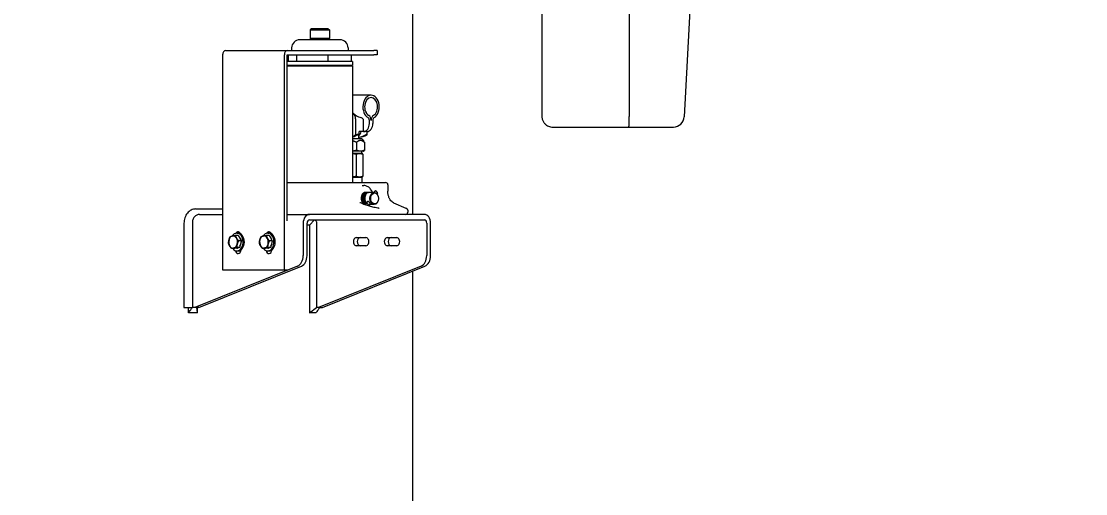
# Model space of a CAD drawing. Header units: inches. Extents: x 20 to 536, y 8 to 344.
# Drawn here: x 401.23 to 449.98, y 92.93 to 114.57 of the extents above; entities that cross this region are included whole.
import ezdxf

# ---------------------------------------------------------------- set-up
doc = ezdxf.new("R2010")
doc.units = ezdxf.units.IN
doc.header["$LTSCALE"] = 16
doc.header["$MEASUREMENT"] = 0
doc.layers.add('Dimension (ANSI)', color=7, linetype='Continuous', lineweight=25)
doc.layers.add('Visible (ANSI)', color=7, linetype='Continuous', lineweight=50)
doc.styles.add('MEMCOR Medium', font='arial.ttf')
doc.dimstyles.new('Default (ANSI)', dxfattribs={"dimscale": 16, "dimtxt": 0.15, "dimasz": 0.098425, "dimexe": 0.125, "dimexo": 0.0625, "dimgap": 0.031496, "dimtad": 0, "dimtih": 1, "dimtoh": 1, "dimdec": 4, "dimrnd": 1e-08, "dimzin": 3, "dimdsep": 46, "dimlunit": 5, "dimtxsty": 'MEMCOR Medium', "dimcen": 0.09, "dimdle": 0.393701, "dimclrd": 256, "dimclre": 256, "dimclrt": 256, "dimadec": 0, "dimazin": 1, "dimtfac": 0.8, "dimtofl": 0, "dimtmove": 0, "dimatfit": 3, "dimfxl": 1, "dimfrac": 1, "dimtolj": 1, "dimtzin": 4, "dimlwd": -1, "dimlwe": -1, "dimarcsym": 0})

# ---------------------------------------------------------------- blocks, each defined once
blk = doc.blocks.new('*D26')
at = {"layer": 'Defpoints', "color": 0, "transparency": 16777216}
for p in [(395.482, 156.991), (453.038, 156.991), (414.024, 61.248)]:
    blk.add_point(p, dxfattribs=at)
at = {"layer": 'Dimension (ANSI)', "transparency": 16777216}
for p, q in [((396.482, 156.991), (455.038, 156.991)), ((453.038, 155.416), (453.038, 137.754)), ((453.038, 62.823), (453.038, 121.283)), ((415.024, 61.248), (455.038, 61.248))]:
    blk.add_line(p, q, dxfattribs=at)
for points in [[(452.776, 155.416), (453.301, 155.416), (453.038, 156.991)], [(452.776, 62.823), (453.301, 62.823), (453.038, 61.248)]]:
    blk.add_solid(points, dxfattribs=at)
at = {"layer": 'Dimension (ANSI)', "transparency": 16777216, "char_height": 2.4, "attachment_point": 2, "style": 'MEMCOR Medium'}
for s, insert in [('\\A1; \\fArial|b0|i0;95{\\H0.8x;\\S3#4;} in', (453.038, 133.945)), ('\\A1;[2431.9 mm]{\\P\\fArial|b0|i0;SHIPPING\\P\\fArial|b0|i0;HEIGHT}', (453.038, 129.015))]:
    blk.add_mtext(s, dxfattribs=dict(at, insert=insert))

msp = doc.modelspace()

# ---------------------------------------------------------------- linework, layer by layer
at = {"layer": 'Visible (ANSI)', "linetype": 'Continuous', "lineweight": 18}
for p, q in [((425.07146, 128.72597), (425.07146, 110.22597)), ((432.57146, 128.72597), (431.59639, 110.19969)), ((429.07146, 124.41555), (429.07146, 110.20629)), ((419.15692, 105.72597), (419.15692, 123.72597)), ((414.51754, 114.22597), (414.46754, 114.17597)), ((414.46754, 114.17597), (415.34254, 114.17597)), ((414.46754, 114.17597), (414.46754, 113.77597)), ((415.29254, 114.22597), (414.51754, 114.22597)), ((415.29254, 114.22597), (415.34254, 114.17597)), ((415.34254, 114.17597), (415.34254, 113.77597)), ((415.82367, 113.72597), (413.98642, 113.72597)), ((415.34254, 113.77597), (414.46754, 113.77597)), ((414.51754, 113.72597), (414.46754, 113.77597)), ((415.29254, 113.72597), (415.34254, 113.77597)), ((410.58457, 113.22597), (413.413, 113.22597)), ((413.413, 113.22597), (417.37992, 113.22597)), ((413.61142, 113.35097), (413.61142, 113.22597)), ((416.19867, 113.35097), (416.19867, 113.22597)), ((417.52636, 113.22597), (417.37992, 113.22597)), ((417.52636, 113.22597), (417.52636, 113.03847)), ((410.45196, 113.03843), (410.45196, 103.17836)), ((413.28039, 103.17836), (413.28039, 113.03843)), ((413.41297, 105.43689), (413.41297, 113.03843)), ((413.8488, 112.72597), (413.41297, 112.72597)), ((413.413, 113.03847), (417.37992, 113.03847)), ((413.46219, 112.72597), (413.46219, 113.03847)), ((413.8488, 112.72597), (413.8488, 113.03847)), ((415.29165, 112.72597), (413.8488, 112.72597)), ((415.29165, 112.72597), (415.29165, 113.03847)), ((416.34789, 112.72597), (415.29165, 112.72597)), ((416.34789, 112.72597), (416.34789, 113.03847)), ((416.39879, 112.72597), (416.34789, 112.72597)), ((416.39879, 112.72597), (416.39879, 112.53847)), ((417.52636, 113.03847), (417.37992, 113.03847)), ((416.39879, 112.53847), (413.41297, 112.53847)), ((416.39879, 112.51847), (413.41297, 112.51847)), ((413.53629, 112.51847), (413.53629, 112.53847)), ((416.27379, 112.51847), (416.27379, 112.53847)), ((416.39879, 112.51847), (416.39879, 107.18222)), ((417.25175, 111.18222), (416.39879, 111.18222)), ((429.07146, 110.20629), (429.07146, 110.20625)), ((416.54288, 110.09531), (416.54288, 109.36779)), ((416.90881, 109.51722), (416.90881, 110.02801)), ((417.17397, 109.89222), (417.17397, 110.02801)), ((417.32953, 110.02801), (417.32953, 109.89222)), ((425.57146, 109.72597), (429.05654, 109.72597)), ((429.05654, 109.72597), (431.09709, 109.72597)), ((416.67501, 109.40061), (416.67501, 109.18222)), ((416.67501, 109.26722), (416.717, 109.26722)), ((416.69844, 109.42132), (416.69844, 109.51722)), ((416.90881, 109.51722), (416.69844, 109.51722)), ((417.06437, 109.51722), (416.90881, 109.51722)), ((417.06437, 109.42132), (417.06437, 109.51722)), ((417.06437, 109.36779), (417.06437, 109.42132)), ((416.83126, 109.18222), (416.39879, 109.18222)), ((416.58701, 109.02707), (416.58701, 108.65879)), ((416.83126, 109.18222), (416.90919, 109.08934)), ((416.94422, 109.02707), (416.94422, 108.65879)), ((416.76562, 108.61972), (416.39879, 108.61972)), ((416.72142, 108.51972), (416.39879, 108.51972)), ((416.56833, 108.48622), (416.56833, 107.46571)), ((416.83126, 108.51972), (416.72142, 108.51972)), ((416.89376, 108.61972), (416.76562, 108.61972)), ((416.83126, 108.51972), (416.83126, 108.61972)), ((416.83126, 108.51972), (416.84449, 108.51208)), ((416.87451, 108.48622), (416.87451, 107.46571)), ((416.89376, 108.61972), (416.90919, 108.62863)), ((416.39879, 107.43222), (416.72142, 107.43222)), ((416.72142, 107.43222), (416.83126, 107.43222)), ((416.83126, 107.43222), (416.84449, 107.43985)), ((416.83126, 107.43222), (416.83126, 107.18222)), ((413.41297, 107.18222), (414.87808, 107.18222)), ((414.87808, 107.18222), (417.91864, 107.18222)), ((416.85017, 107.04784), (416.91561, 107.04784)), ((417.41581, 106.78754), (417.3789, 106.73534)), ((418.01864, 107.08222), (418.01864, 106.78175)), ((416.99312, 106.73534), (416.98632, 106.73534)), ((417.0759, 106.30684), (417.00956, 106.21302)), ((417.04751, 106.73534), (417.04071, 106.73534)), ((417.10191, 106.73534), (417.09511, 106.73534)), ((417.38937, 106.73534), (417.1495, 106.73534)), ((417.54645, 106.69517), (417.52314, 106.66221)), ((409.21621, 105.97386), (410.45196, 105.97386)), ((417.01438, 106.17284), (417.01352, 106.17284)), ((417.20654, 106.21447), (417.14614, 106.12904)), ((417.38937, 106.17284), (417.17711, 106.17284)), ((418.27922, 106.26108), (418.8483, 106.01661)), ((418.9339, 105.87689), (418.9339, 105.82597)), ((408.68047, 105.32597), (408.68047, 101.46017)), ((409.06491, 105.32597), (409.06491, 101.46017)), ((409.39368, 105.72597), (410.45196, 105.72597)), ((413.41297, 105.72597), (414.42489, 105.72597)), ((414.14205, 105.32597), (414.14205, 103.83747)), ((414.31883, 103.83747), (414.31883, 105.32597)), ((419.69397, 105.72597), (414.42489, 105.72597)), ((414.42489, 105.47597), (419.69397, 105.47597)), ((414.42607, 105.22706), (414.66315, 105.47597)), ((414.75255, 105.32597), (414.75255, 101.46017)), ((419.80003, 105.32597), (419.80003, 103.83747)), ((419.97681, 103.83747), (419.97681, 105.32597)), ((411.1025, 104.86597), (411.15907, 104.86597)), ((412.51671, 104.86597), (412.57328, 104.86597)), ((414.42607, 105.22706), (414.31883, 105.22706)), ((414.42607, 105.22706), (414.42607, 105.0649)), ((414.42607, 105.0649), (414.42607, 101.21127)), ((411.16518, 104.76388), (411.02878, 104.76388)), ((411.16518, 104.76388), (411.23815, 104.63869)), ((411.31111, 104.5135), (411.17471, 104.5135)), ((411.27093, 104.36154), (411.23074, 104.20958)), ((411.23815, 104.63869), (411.31111, 104.5135)), ((411.31111, 104.5135), (411.27093, 104.36154)), ((412.5794, 104.76388), (412.44299, 104.76388)), ((412.5794, 104.76388), (412.65236, 104.63869)), ((412.72532, 104.5135), (412.58892, 104.5135)), ((412.68514, 104.36154), (412.64496, 104.20958)), ((412.65236, 104.63869), (412.72532, 104.5135)), ((412.72532, 104.5135), (412.68514, 104.36154)), ((416.57386, 104.66347), (417.0158, 104.66347)), ((417.98807, 104.66347), (418.43001, 104.66347)), ((411.00445, 104.15605), (410.86805, 104.15605)), ((411.1176, 104.18282), (411.00445, 104.15605)), ((411.23074, 104.20958), (411.09434, 104.20958)), ((411.10132, 104.17897), (411.1025, 104.17897)), ((411.1025, 104.05397), (411.15907, 104.05397)), ((411.23074, 104.20958), (411.1176, 104.18282)), ((412.41866, 104.15605), (412.28226, 104.15605)), ((412.53181, 104.18282), (412.41866, 104.15605)), ((412.64496, 104.20958), (412.50855, 104.20958)), ((412.51553, 104.17897), (412.51671, 104.17897)), ((412.51671, 104.05397), (412.57328, 104.05397)), ((412.64496, 104.20958), (412.53181, 104.18282)), ((417.0158, 104.28847), (416.57386, 104.28847)), ((418.43001, 104.28847), (417.98807, 104.28847)), ((413.8855, 103.35666), (409.18523, 101.46017)), ((409.36201, 101.46017), (414.06227, 103.35666)), ((419.54348, 103.35666), (414.84321, 101.46017)), ((415.01999, 101.46017), (419.72026, 103.35666)), ((410.45196, 103.17836), (413.28039, 103.17836)), ((413.28039, 103.17836), (413.40188, 103.17836)), ((419.15692, 73.3205), (419.15692, 103.12936)), ((408.68047, 101.46017), (409.06491, 101.46017)), ((408.88696, 101.21127), (408.88696, 101.46017)), ((409.18523, 101.46017), (409.06491, 101.46017)), ((409.06491, 101.46017), (409.06531, 101.46017)), ((409.36201, 101.46017), (409.18523, 101.46017)), ((409.29687, 101.21127), (409.27135, 101.46017)), ((409.29687, 101.21127), (409.29687, 101.46017)), ((414.42607, 101.21127), (414.75255, 101.46017)), ((414.84321, 101.46017), (414.75255, 101.46017)), ((414.84321, 101.46017), (415.01999, 101.46017)), ((409.29687, 101.21127), (408.88696, 101.21127)), ((414.72172, 101.21127), (414.42607, 101.21127))]:
    msp.add_line(p, q, dxfattribs=at)
for centre, radius, start, end in [((413.98642, 113.35097), 0.375, 90, 180), ((415.82367, 113.35097), 0.375, 0, 90), ((431.09709, 110.22597), 0.5, 270, 356.987212), ((417.91864, 107.08222), 0.1, 0, 90), ((418.8339, 105.82597), 0.1, 270, 0)]:
    msp.add_arc(centre, radius, start, end, dxfattribs=at)
for centre, major_axis, ratio, start_param, end_param in [((410.58457, 113.03843), (0, 0.18754), 0.70710678, 0, 1.57079633), ((413.413, 113.03843), (0, 0.18754), 0.70710678, 0, 1.57079633), ((413.413, 113.03843), (0, 0.0000394), 0.70710678, 0, 1.57079633), ((417.25175, 110.65097), (0, -0.53125), 0.70710678, 0.38163623, 5.90154908), ((417.25175, 110.65097), (0, -0.42125), 0.70710678, 0.38163623, 5.90154908), ((417.06437, 110.65097), (0.7513, 0), 0.70710678, 3.71062224, 4.33075275), ((415.83577, 110.09531), (0.70711, 0), 0.70710678, 0, 0.56902959), ((417.07498, 110.02801), (0, 0.25), 0.70710678, 4.71238898, 5.90154908), ((417.42853, 110.02801), (0, 0.25), 0.70710678, 0.38163623, 1.57079633), ((416.71082, 110.02801), (0.19799, 0), 0.70710678, 0, 1.1891601), ((416.90881, 109.89222), (0, -0.375), 0.70710678, 0, 1.57079633), ((417.06437, 109.89222), (0, -0.375), 0.70710678, 0, 1.57079633), ((417.07498, 110.02801), (0, 0.14), 0.70710678, 4.71238898, 5.90154908), ((417.42853, 110.02801), (0, 0.14), 0.70710678, 0.38163623, 1.57079633), ((416.27329, 110.51722), (0, -1.25), 0.70710678, 0.14246665, 0.50179497), ((416.19551, 110.51722), (0, -1.25), 0.70710678, 0.23206248, 0.40389183), ((415.84814, 110.51722), (1.76777, 0), 0.70710678, 5.11628082, 5.21418395), ((416.45626, 109.55529), (0.2021, -0.2021), 0.41421356, 0.39269908, 0.41273225), ((416.63922, 109.55529), (0, -0.21875), 0.70710678, 0.2334717, 1.39583924), ((416.63922, 110.51722), (0, -1.25), 0.70710678, 0.04049844, 0.50179497), ((416.717, 110.51722), (0, -1.25), 0.70710678, 0, 0.40389183), ((417.48113, 106.74135), (0.06532, -0.04619), 0.5, 0, 3.14159265), ((417.07488, 106.16683), (0.06532, -0.04619), 0.5, 0.24083252, 4.0235808), ((414.42489, 105.32597), (0, 0.4), 0.70710678, 0, 1.57079633), ((414.42489, 105.32597), (0, 0.15), 0.70710678, 0, 1.57079633), ((419.69397, 105.32597), (0, 0.4), 0.70710678, 4.71238898, 6.28318531), ((419.69397, 105.32597), (0, 0.15), 0.70710678, 4.71238898, 6.28318531), ((411.1025, 104.45997), (0, -0.406), 0.70710678, 5.55827283, 10.24914622), ((411.15907, 104.74086), (0, 0.1875), 0.70710678, 5.2154251, 7.15930635), ((411.15907, 104.45997), (0, -0.406), 0.70710678, 0, 3.14159265), ((412.51671, 104.45997), (0, -0.406), 0.70710678, 5.55827283, 10.24914622), ((412.57328, 104.74086), (0, 0.1875), 0.70710678, 5.2154251, 7.15930635), ((412.57328, 104.45997), (0, -0.406), 0.70710678, 0, 3.14159265), ((410.93067, 104.45997), (0, -0.281), 0.70710678, 4.35452173, 5.40171929), ((410.93067, 104.45997), (0, 0.281), 0.70710678, 0.16573153, 1.21292908), ((410.93067, 104.45997), (0, 0.281), 0.70710678, 5.40171929, 6.44891684), ((410.93067, 104.45997), (0, -0.281), 0.70710678, 0.16573153, 1.21292908), ((410.93067, 104.45997), (0, 0.281), 0.70710678, 4.35452173, 5.40171929), ((411.1025, 104.45997), (0, -0.281), 0.70710678, 1.8873923, 2.63286097), ((411.1025, 104.45997), (0, -0.281), 0.70710678, 0.80176298, 1.62409518), ((412.34488, 104.45997), (0, -0.281), 0.70710678, 4.35452173, 5.40171929), ((412.34488, 104.45997), (0, 0.281), 0.70710678, 0.16573153, 1.21292908), ((412.34488, 104.45997), (0, 0.281), 0.70710678, 5.40171929, 6.44891684), ((412.34488, 104.45997), (0, -0.281), 0.70710678, 0.16573153, 1.21292908), ((412.34488, 104.45997), (0, 0.281), 0.70710678, 4.35452173, 5.40171929), ((412.51671, 104.45997), (0, -0.281), 0.70710678, 1.8873923, 2.63286097), ((412.51671, 104.45997), (0, -0.281), 0.70710678, 0.80176298, 1.62409518), ((416.57386, 104.47597), (0, -0.1875), 0.70710678, 3.14159265, 6.28318531), ((416.75063, 104.47597), (0, 0.1875), 0.70710678, 0, 3.14159265), ((417.0158, 104.47597), (0, 0.1875), 0.70710678, 3.14159265, 6.28318531), ((417.98807, 104.47597), (0, -0.1875), 0.70710678, 3.14159265, 6.28318531), ((418.16485, 104.47597), (0, 0.1875), 0.70710678, 0, 3.14159265), ((418.43001, 104.47597), (0, 0.1875), 0.70710678, 3.14159265, 6.28318531), ((410.93067, 104.45997), (0, -0.281), 0.70710678, 5.40171929, 6.44891684), ((411.15907, 104.11586), (0, -0.1875), 0.70710678, 4.9775718, 7.76654556), ((411.1025, 104.45997), (0, -0.281), 0.70710678, 0, 0.3372877), ((412.34488, 104.45997), (0, -0.281), 0.70710678, 5.40171929, 6.44891684), ((412.57328, 104.11586), (0, -0.1875), 0.70710678, 4.9775718, 7.76654556), ((412.51671, 104.45997), (0, -0.281), 0.70710678, 0, 0.3372877), ((413.7885, 103.83747), (0, -0.5), 0.70710678, 0.2779228, 1.57079633), ((413.96527, 103.83747), (0, -0.5), 0.70710678, 0.2779228, 1.57079633), ((419.44648, 103.83747), (0, -0.5), 0.70710678, 0.2779228, 1.57079633), ((419.62325, 103.83747), (0, -0.5), 0.70710678, 0.2779228, 1.57079633)]:
    msp.add_ellipse(centre, major_axis=major_axis, ratio=ratio, start_param=start_param, end_param=end_param, dxfattribs=at)
for centre, major_axis in [((417.38937, 106.45409), (0, -0.28125)), ((417.41059, 106.45409), (0, 0.25125))]:
    msp.add_ellipse(centre, major_axis=major_axis, ratio=0.70710678, dxfattribs=at)
for points in [[(417.02539, 110.42399), (417.02132, 110.41499), (417.01748, 110.40614), (417.01388, 110.39753)], [(416.7308, 106.27033), (416.73693, 106.26781), (416.74305, 106.26545), (416.74913, 106.26326)], [(417.0143, 106.17296), (417.01236, 106.17304), (417.01043, 106.17315), (417.00849, 106.1733)], [(417.00973, 106.17289), (417.01099, 106.17286), (417.01225, 106.17284), (417.01351, 106.17284)]]:
    msp.add_open_spline(points, degree=3, dxfattribs=at)
for points, knots in [([(425.07146, 110.22597), (425.07146, 110.22216), (425.0715, 110.21835), (425.07168, 110.21073), (425.07181, 110.20692), (425.07198, 110.20312)], [0, 0, 0, 0, 0.0217918229, 0.0217918229, 0.0435836457, 0.0435836457, 0.0435836457, 0.0435836457]), ([(425.07198, 110.20312), (425.07318, 110.17697), (425.07647, 110.15079), (425.09134, 110.07831), (425.10739, 110.0347), (425.14807, 109.95636), (425.1723, 109.92221), (425.22713, 109.86098), (425.25808, 109.83445), (425.31943, 109.79267), (425.35013, 109.77635), (425.44324, 109.73809), (425.50746, 109.72597), (425.57146, 109.72597)], [0, 0, 0, 0, 0.14980082, 0.14980082, 0.42858872, 0.42858872, 0.70737662, 0.70737662, 1.0017254, 1.0017254, 1.27256192, 1.27256192, 1.80696733, 1.80696733, 1.80696733, 1.80696733]), ([(429.05654, 109.72597), (429.05654, 109.72597), (429.05655, 109.72597), (429.05825, 109.72606), (429.05997, 109.73712), (429.06342, 109.78177), (429.0651, 109.81657), (429.06801, 109.90559), (429.0692, 109.95893), (429.0709, 110.07732), (429.07138, 110.14122), (429.07146, 110.20625)], [-0.00194609, -0.00194609, -0.00194609, -0.00194609, 0, 0, 0.46111037, 0.46111037, 0.95742413, 0.95742413, 1.45346945, 1.45346945, 1.94937276, 1.94937276, 1.94937276, 1.94937276]), ([(417.31194, 106.73534), (417.30792, 106.74534), (417.30368, 106.7552), (417.27437, 106.81899), (417.24264, 106.86838), (417.16725, 106.95163), (417.1237, 106.98576), (417.03161, 107.0314), (416.98385, 107.04451), (416.92881, 107.04765), (416.92221, 107.04784), (416.91561, 107.04784)], [6.79998486, 6.79998486, 6.79998486, 6.79998486, 6.85948351, 6.85948351, 7.19098288, 7.19098288, 7.51688482, 7.51688482, 7.81362153, 7.81362153, 7.85398163, 7.85398163, 7.85398163, 7.85398163]), ([(418.27922, 106.26108), (418.25257, 106.27253), (418.22588, 106.28927), (418.17451, 106.33383), (418.14988, 106.36164), (418.10541, 106.42707), (418.0856, 106.46467), (418.05301, 106.547), (418.04023, 106.59171), (418.02305, 106.68488), (418.01864, 106.73331), (418.01864, 106.78175)], [3.43650117, 3.43650117, 3.43650117, 3.43650117, 3.69167874, 3.69167874, 3.9468563, 3.9468563, 4.20203386, 4.20203386, 4.45721142, 4.45721142, 4.71238898, 4.71238898, 4.71238898, 4.71238898]), ([(416.98632, 106.73534), (416.96957, 106.73534), (416.95293, 106.73208), (416.9206, 106.71916), (416.90507, 106.70952), (416.8696, 106.67868), (416.85124, 106.65452), (416.82193, 106.59654), (416.81133, 106.56311), (416.79998, 106.49206), (416.79933, 106.45516), (416.80807, 106.38278), (416.81725, 106.34797), (416.84501, 106.28388), (416.86348, 106.25539), (416.89601, 106.22129), (416.90741, 106.21153), (416.91938, 106.20334)], [-16.49327538, -16.49327538, -16.49327538, -16.49327538, -16.30466323, -16.30466323, -16.11480578, -16.11480578, -15.83834808, -15.83834808, -15.55651107, -15.55651107, -15.27704251, -15.27704251, -15.00004498, -15.00004498, -14.71635514, -14.71635514, -14.57768138, -14.57768138, -14.57768138, -14.57768138]), ([(416.93367, 106.19845), (416.92069, 106.20648), (416.90831, 106.21631), (416.87439, 106.24994), (416.85533, 106.27784), (416.82635, 106.341), (416.81653, 106.37544), (416.80641, 106.4476), (416.80637, 106.48466), (416.81638, 106.55612), (416.82631, 106.58983), (416.85443, 106.64892), (416.87231, 106.67384), (416.91413, 106.71255), (416.93773, 106.72569), (416.98047, 106.73602), (416.99884, 106.7365), (417.01691, 106.73314)], [-2.50919333, -2.50919333, -2.50919333, -2.50919333, -2.36165953, -2.36165953, -2.07717917, -2.07717917, -1.80050787, -1.80050787, -1.52029373, -1.52029373, -1.23965903, -1.23965903, -0.96296924, -0.96296924, -0.68030728, -0.68030728, -0.47417591, -0.47417591, -0.47417591, -0.47417591]), ([(417.04071, 106.73534), (417.03504, 106.73534), (417.02937, 106.73497), (416.99892, 106.73093), (416.97488, 106.72049), (416.93134, 106.68672), (416.91217, 106.6639), (416.88078, 106.60787), (416.86903, 106.57495), (416.8554, 106.50467), (416.85358, 106.46808), (416.85996, 106.3954), (416.86804, 106.35998), (416.8937, 106.29438), (416.91116, 106.26494), (416.9527, 106.21717), (416.97628, 106.19907), (417.00401, 106.18647), (417.00631, 106.18548), (417.00863, 106.18455)], [-11.98721972, -11.98721972, -11.98721972, -11.98721972, -11.9231489, -11.9231489, -11.64258146, -11.64258146, -11.36604087, -11.36604087, -11.08169527, -11.08169527, -10.80340696, -10.80340696, -10.52540307, -10.52540307, -10.24294878, -10.24294878, -9.9662947, -9.9662947, -9.94136936, -9.94136936, -9.94136936, -9.94136936]), ([(417.00745, 106.188), (416.98388, 106.1989), (416.96189, 106.21544), (416.92131, 106.26015), (416.90354, 106.28876), (416.87687, 106.35306), (416.86816, 106.38807), (416.86041, 106.46053), (416.86155, 106.49731), (416.87385, 106.56805), (416.88492, 106.60127), (416.91509, 106.65845), (416.93379, 106.68206), (416.9767, 106.71769), (417.0006, 106.72914), (417.04066, 106.73608), (417.05609, 106.73597), (417.0713, 106.73314)], [-7.08714743, -7.08714743, -7.08714743, -7.08714743, -6.83004198, -6.83004198, -6.55033979, -6.55033979, -6.2735198, -6.2735198, -5.99460404, -5.99460404, -5.71184336, -5.71184336, -5.43547336, -5.43547336, -5.15420507, -5.15420507, -4.98066815, -4.98066815, -4.98066815, -4.98066815]), ([(417.0951, 106.73534), (417.09265, 106.73534), (417.0902, 106.73527), (417.06259, 106.7337), (417.03795, 106.7249), (416.99308, 106.69399), (416.97314, 106.67248), (416.94022, 106.61913), (416.92758, 106.58771), (416.91142, 106.51885), (416.90822, 106.48202), (416.91217, 106.40883), (416.91902, 106.37316), (416.94225, 106.30626), (416.95861, 106.27577), (416.98886, 106.23738), (416.9999, 106.22588), (417.01164, 106.21595)], [-7.47976339, -7.47976339, -7.47976339, -7.47976339, -7.4520934, -7.4520934, -7.16844893, -7.16844893, -6.89133924, -6.89133924, -6.6119116, -6.6119116, -6.3298453, -6.3298453, -6.05334876, -6.05334876, -5.77153157, -5.77153157, -5.62849693, -5.62849693, -5.62849693, -5.62849693]), ([(417.01423, 106.21961), (417.00566, 106.22724), (416.99749, 106.23572), (416.96927, 106.26965), (416.95235, 106.29944), (416.92779, 106.36536), (416.92023, 106.40078), (416.91477, 106.47406), (416.91724, 106.51125), (416.93213, 106.58087), (416.94413, 106.61271), (416.97596, 106.66741), (416.99551, 106.68978), (417.03976, 106.72247), (417.06415, 106.73224), (417.10139, 106.73592), (417.11362, 106.73539), (417.12569, 106.73314)], [-11.41080343, -11.41080343, -11.41080343, -11.41080343, -11.30493993, -11.30493993, -11.02396589, -11.02396589, -10.74751804, -10.74751804, -10.46403492, -10.46403492, -10.18538219, -10.18538219, -9.90776006, -9.90776006, -9.6249268, -9.6249268, -9.48705424, -9.48705424, -9.48705424, -9.48705424]), ([(417.1495, 106.73534), (417.12476, 106.73534), (417.1003, 106.72822), (417.05492, 106.70063), (417.03436, 106.68053), (416.99968, 106.62946), (416.98599, 106.59882), (416.96773, 106.53127), (416.96336, 106.49503), (416.96486, 106.42202), (416.97055, 106.38596), (416.99159, 106.31753), (417.00703, 106.28595), (417.02904, 106.25549), (417.03178, 106.2519), (417.03458, 106.2484)], [-2.97200774, -2.97200774, -2.97200774, -2.97200774, -2.69315903, -2.69315903, -2.41661079, -2.41661079, -2.13597291, -2.13597291, -1.8559664, -1.8559664, -1.57907523, -1.57907523, -1.29596531, -1.29596531, -1.25684012, -1.25684012, -1.25684012, -1.25684012]), ([(417.20653, 106.21448), (417.20754, 106.21591), (417.20821, 106.21753), (417.20927, 106.22326), (417.20838, 106.22851), (417.20323, 106.2409), (417.199, 106.24807), (417.18889, 106.26236), (417.18239, 106.27038), (417.16784, 106.28584), (417.15978, 106.29326), (417.14416, 106.30531), (417.13553, 106.31076), (417.11863, 106.31812), (417.11033, 106.32), (417.10319, 106.32), (417.09604, 106.32), (417.08915, 106.31812), (417.08062, 106.31239), (417.07801, 106.30978), (417.07592, 106.30683)], [-0.496028397, -0.496028397, -0.496028397, -0.496028397, -0.462002434, -0.462002434, -0.385008153, -0.385008153, -0.308013872, -0.308013872, -0.231019592, -0.231019592, -0.154025311, -0.154025311, -0.077012655, -0.077012655, 0, 0, 0, 0.077012655, 0.077012655, 0.119999348, 0.119999348, 0.119999348, 0.119999348]), ([(409.21621, 105.97386), (409.1829, 105.97386), (409.14837, 105.96995), (409.07953, 105.95348), (409.04521, 105.94092), (408.97922, 105.90768), (408.9475, 105.88697), (408.88872, 105.83907), (408.86166, 105.81186), (408.81402, 105.75422), (408.79174, 105.72188), (408.75239, 105.65142), (408.73531, 105.61329), (408.70783, 105.53371), (408.69741, 105.49219), (408.68373, 105.40865), (408.68047, 105.36663), (408.68047, 105.32597)], [2.49236535, 2.49236535, 2.49236535, 2.49236535, 2.80676524, 2.80676524, 3.12116512, 3.12116512, 3.43556501, 3.43556501, 3.74996489, 3.74996489, 4.05978799, 4.05978799, 4.36961109, 4.36961109, 4.67943418, 4.67943418, 4.98925728, 4.98925728, 4.98925728, 4.98925728]), ([(416.74913, 106.26326), (416.86467, 106.22154), (416.98487, 106.18), (417.17798, 106.11887), (417.24647, 106.09813), (417.35471, 106.06825), (417.39282, 106.05824), (417.47238, 106.03921), (417.51541, 106.02988), (417.55556, 106.02349)], [0, 0, 0, 0, 1.11435174, 1.11435174, 1.69754271, 1.69754271, 2.0030818, 2.0030818, 2.32495929, 2.32495929, 2.32495929, 2.32495929]), ([(417.55556, 106.02349), (417.56242, 106.0224), (417.569, 106.02128), (417.58062, 106.01948), (417.5859, 106.01874), (417.59888, 106.01719), (417.60611, 106.01663), (417.61452, 106.01637), (417.61639, 106.01634), (417.61819, 106.01634)], [0, 0, 0, 0, 0.054392397, 0.054392397, 0.106212211, 0.106212211, 0.1921108, 0.1921108, 0.21789036, 0.21789036, 0.21789036, 0.21789036]), ([(418.8483, 106.01661), (418.86112, 106.0111), (418.87241, 106.00376), (418.89176, 105.98716), (418.89979, 105.97789), (418.91296, 105.95869), (418.91813, 105.94875), (418.92618, 105.92863), (418.92907, 105.91845), (418.93291, 105.89801), (418.93387, 105.88774), (418.9339, 105.87728), (418.9339, 105.87708), (418.9339, 105.87689)], [0.29490852, 0.29490852, 0.29490852, 0.29490852, 0.54526437, 0.54526437, 0.80044194, 0.80044194, 1.0556195, 1.0556195, 1.31079706, 1.31079706, 1.56597462, 1.56597462, 1.57079633, 1.57079633, 1.57079633, 1.57079633]), ([(409.39368, 105.72597), (409.35263, 105.72597), (409.30872, 105.7159), (409.22765, 105.67488), (409.19051, 105.64393), (409.13212, 105.57274), (409.10683, 105.52795), (409.07322, 105.42966), (409.06491, 105.37617), (409.06491, 105.32597)], [-4.62057532, -4.62057532, -4.62057532, -4.62057532, -4.23272601, -4.23272601, -3.8448767, -3.8448767, -3.4623487, -3.4623487, -3.07982069, -3.07982069, -3.07982069, -3.07982069]), ([(414.66315, 105.47597), (414.67443, 105.47597), (414.68645, 105.4722), (414.70855, 105.45682), (414.71863, 105.44522), (414.73444, 105.41852), (414.74127, 105.40172), (414.75032, 105.36485), (414.75255, 105.34479), (414.75255, 105.32597)], [0.577336997, 0.577336997, 0.577336997, 0.577336997, 0.722687916, 0.722687916, 0.868038835, 0.868038835, 1.011475114, 1.011475114, 1.154911392, 1.154911392, 1.154911392, 1.154911392]), ([(408.88696, 101.21127), (408.92132, 101.2592), (408.95603, 101.30764), (409.01543, 101.39055), (409.04037, 101.42536), (409.06531, 101.46017)], [-1.042029014, -1.042029014, -1.042029014, -1.042029014, -0.520814909, -0.520814909, -0.143037675, -0.143037675, -0.143037675, -0.143037675]), ([(414.90007, 101.46017), (414.87502, 101.42521), (414.84998, 101.39026), (414.79057, 101.30735), (414.75597, 101.25906), (414.72172, 101.21127)], [-0.897071731, -0.897071731, -0.897071731, -0.897071731, -0.518522505, -0.518522505, 0, 0, 0, 0])]:
    msp.add_open_spline(points, degree=3, knots=knots, dxfattribs=at)
for points, weights in [([(416.39879, 109.10321), (416.48655, 109.08905), (416.58701, 109.02707)], [1.49924820058, 1.47924054687, 1.3976395859]), ([(416.94422, 109.02707), (416.76562, 109.17759), (416.58701, 109.02707)], [1.3976395859, 1.6138551823, 1.3976395859]), ([(416.94422, 109.02707), (416.92575, 109.0696), (416.90919, 109.08934)], [1.3976395859, 1.45263036773, 1.47964919807]), ([(416.58701, 108.65879), (416.48655, 108.62877), (416.39879, 108.62191)], [2.02554940853, 2.14381078284, 2.17280716471]), ([(416.39879, 108.51843), (416.47772, 108.5133), (416.56833, 108.48622)], [3.59169936359, 3.54979919467, 3.34375465086]), ([(416.56833, 108.48622), (416.65037, 108.51972), (416.72142, 108.51972)], [3.34375465086, 3.60239497321, 3.60239497321]), ([(416.76562, 108.61972), (416.68272, 108.61972), (416.58701, 108.65879)], [2.04395250875, 2.04395250875, 1.89720332115]), ([(416.72142, 108.51972), (416.79247, 108.51972), (416.87451, 108.48622)], [3.60239497321, 3.60239497321, 3.34375465086]), ([(416.94422, 108.65879), (416.84851, 108.61972), (416.76562, 108.61972)], [1.89720332115, 2.04395250875, 2.04395250875]), ([(416.87451, 108.48622), (416.85868, 108.50388), (416.84449, 108.51208)], [3.34375465086, 3.47531623823, 3.53995689419]), ([(416.90919, 108.62863), (416.92575, 108.63819), (416.94422, 108.65879)], [2.14440302652, 2.10524559539, 2.02554940852]), ([(416.56833, 107.46571), (416.47772, 107.43863), (416.39879, 107.43351)], [3.34375465086, 3.54979919467, 3.59169936359]), ([(416.72142, 107.43222), (416.65037, 107.43222), (416.56833, 107.46571)], [3.60239497321, 3.60239497321, 3.34375465086]), ([(416.87451, 107.46571), (416.79247, 107.43222), (416.72142, 107.43222)], [3.34375465086, 3.60239497321, 3.60239497321]), ([(416.84449, 107.43985), (416.85868, 107.44805), (416.87451, 107.46571)], [3.53995689419, 3.47531623823, 3.34375465086]), ([(410.72212, 104.40644), (410.72591, 104.48787), (410.74456, 104.5584)], [1, 1.0379548493, 1]), ([(410.77734, 104.28125), (410.74348, 104.33935), (410.72212, 104.40644)], [1, 1.0379548493, 1]), ([(410.74456, 104.5584), (410.76321, 104.62892), (410.80249, 104.71035)], [1, 1.0379548493, 1]), ([(410.80249, 104.71035), (410.84538, 104.7247), (410.89789, 104.73712)], [1, 1.0379548493, 1]), ([(410.89789, 104.73712), (410.9504, 104.74954), (411.02878, 104.76388)], [1, 1.0379548493, 1]), ([(411.02878, 104.76388), (411.05013, 104.69679), (411.084, 104.63869)], [1, 1.0379548493, 1]), ([(411.084, 104.63869), (411.11786, 104.58059), (411.17471, 104.5135)], [1, 1.0379548493, 1]), ([(411.11678, 104.36154), (411.09813, 104.29102), (411.09434, 104.20958)], [1, 1.0379548493, 1]), ([(411.17471, 104.5135), (411.13543, 104.43206), (411.11678, 104.36154)], [1, 1.0379548493, 1]), ([(412.13634, 104.40644), (412.14012, 104.48787), (412.15877, 104.5584)], [1, 1.0379548493, 1]), ([(412.19155, 104.28125), (412.15769, 104.33935), (412.13634, 104.40644)], [1, 1.0379548493, 1]), ([(412.15877, 104.5584), (412.17742, 104.62892), (412.2167, 104.71035)], [1, 1.0379548493, 1]), ([(412.2167, 104.71035), (412.25959, 104.7247), (412.3121, 104.73712)], [1, 1.0379548493, 1]), ([(412.3121, 104.73712), (412.36461, 104.74954), (412.44299, 104.76388)], [1, 1.0379548493, 1]), ([(412.44299, 104.76388), (412.46435, 104.69679), (412.49821, 104.63869)], [1, 1.0379548493, 1]), ([(412.49821, 104.63869), (412.53207, 104.58059), (412.58892, 104.5135)], [1, 1.0379548493, 1]), ([(412.53099, 104.36154), (412.51234, 104.29102), (412.50855, 104.20958)], [1, 1.0379548493, 1]), ([(412.58892, 104.5135), (412.54964, 104.43206), (412.53099, 104.36154)], [1, 1.0379548493, 1]), ([(410.86805, 104.15605), (410.8112, 104.22314), (410.77734, 104.28125)], [1, 1.0379548493, 1]), ([(410.96345, 104.18282), (410.91094, 104.1704), (410.86805, 104.15605)], [1, 1.0379548493, 1]), ([(411.09434, 104.20958), (411.01596, 104.19524), (410.96345, 104.18282)], [1, 1.0379548493, 1]), ([(412.28226, 104.15605), (412.22541, 104.22314), (412.19155, 104.28125)], [1, 1.0379548493, 1]), ([(412.37766, 104.18282), (412.32515, 104.1704), (412.28226, 104.15605)], [1, 1.0379548493, 1]), ([(412.50855, 104.20958), (412.43017, 104.19524), (412.37766, 104.18282)], [1, 1.0379548493, 1])]:
    msp.add_rational_spline(points, weights, degree=2, dxfattribs=at)

# ---------------------------------------------------------------- dimensions: what is measured, and where the dimension line sits
at = {"layer": 'Dimension (ANSI)'}
dim = msp.add_linear_dim(base=(453.03806, 156.99097), p1=(414.02373, 61.24797), p2=(395.48221, 156.99097), angle=90, text=' \\fArial|b0|i0;<> in\\X[2431.9 mm]{\\P\\fArial|b0|i0;SHIPPING\\P\\fArial|b0|i0;HEIGHT}', dimstyle='Default (ANSI)', override={"dimgap": 0.031496, "dimdec": 4, "dimpost": '', "dimtol": 0, "dimlim": 0, "dimtp": 0, "dimtm": 0, "dimtdec": 2, "dimatfit": 1, "dimtvp": -0.375}, dxfattribs=at)
dim.commit()
dim.dimension.update_dxf_attribs({"geometry": '*D26', "text_midpoint": (453.03806, 129.51869), "dimtype": 160})

doc.saveas('drawing.dxf')
